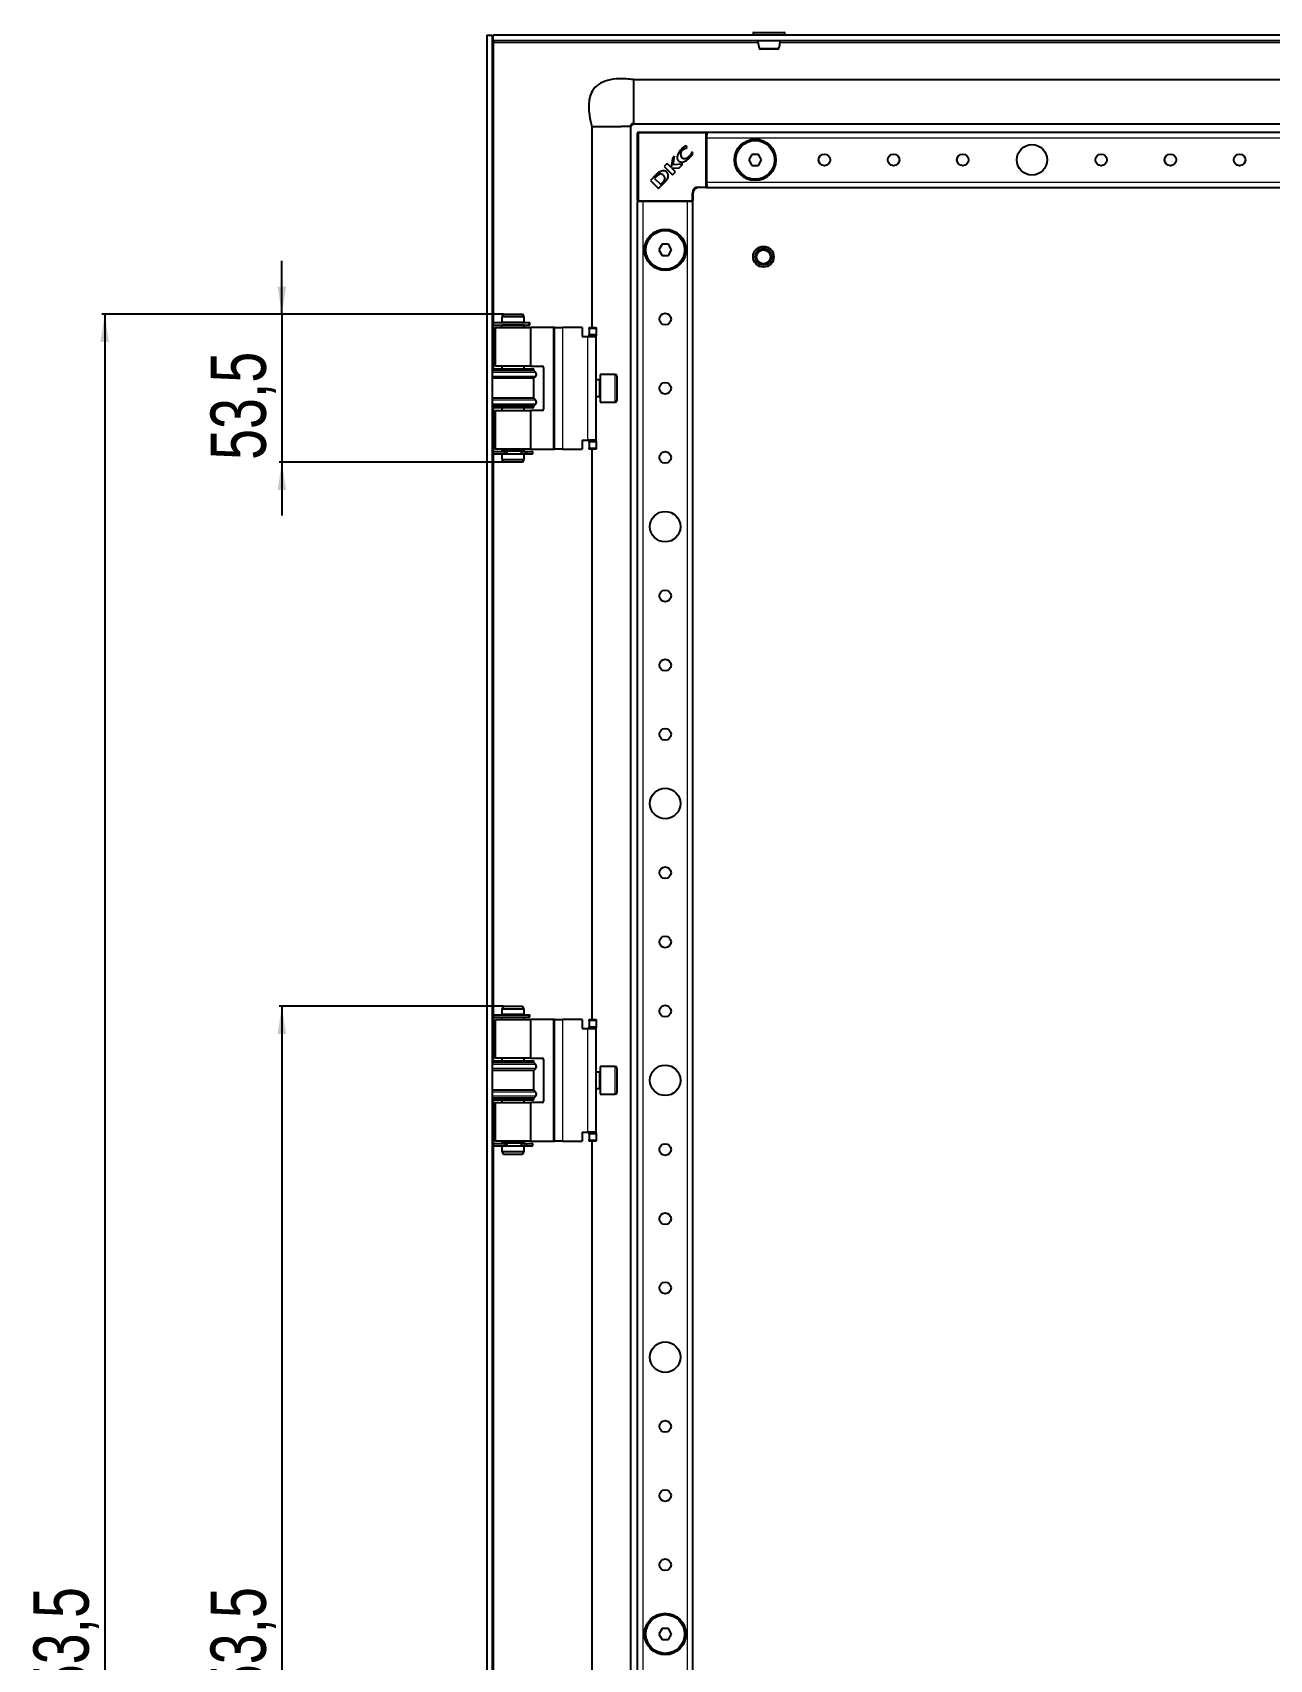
# Model space of a CAD drawing. Header units: millimetres. Extents: x -317 to 1498, y -422 to 1043.
# Drawn here: x 593 to 1039, y 291 to 879 of the extents above; entities that cross this region are included whole.
import ezdxf

# ---------------------------------------------------------------- set-up
doc = ezdxf.new("R2010")
doc.units = ezdxf.units.MM
doc.layers.add('FORMAT', color=7, linetype='Continuous')
doc.styles.add('SLDTEXTSTYLE0', font='TXT', dxfattribs={"width": 0.75})
doc.dimstyles.new('SLDDIMSTYLE0', dxfattribs={"dimtxt": 20, "dimasz": 10, "dimexe": 0, "dimexo": 0.0625, "dimgap": 5, "dimtad": 2, "dimdec": 1, "dimrnd": 1e-09, "dimzin": 12, "dimdsep": 46, "dimtxsty": 'SLDTEXTSTYLE0', "dimsah": 1, "dimcen": 0.09, "dimadec": 0, "dimazin": 3, "dimtfac": 1, "dimtofl": 0, "dimtmove": 0, "dimatfit": 3, "dimfxl": 0, "dimfrac": 2, "dimtolj": 1, "dimtzin": 12, "dimarcsym": 0})
doc.dimstyles.new('SLDDIMSTYLE1', dxfattribs={"dimtxt": 20, "dimasz": 10, "dimexe": 0, "dimexo": 0.0625, "dimgap": 5, "dimtad": 2, "dimdec": 1, "dimrnd": 1e-09, "dimzin": 12, "dimdsep": 46, "dimtxsty": 'SLDTEXTSTYLE0', "dimsah": 1, "dimcen": 0.09, "dimadec": 0, "dimazin": 3, "dimtfac": 1, "dimtmove": 0, "dimatfit": 0, "dimfxl": 0, "dimfrac": 2, "dimtolj": 1, "dimtzin": 12, "dimarcsym": 0})

# ---------------------------------------------------------------- blocks, each defined once
blk = doc.blocks.new('_D_4')
at = {"layer": 'FORMAT'}
for p, q in [((682.63, 777.03), (682.63, 796.26)), ((762.7, 777.03), (681.63, 777.03)), ((682.63, 777.03), (682.63, 723.53)), ((762.7, 723.53), (681.63, 723.53)), ((682.63, 723.53), (682.63, 704.3))]:
    blk.add_line(p, q, dxfattribs=at)
for points in [[(682.63, 777.03), (684.17, 787.03), (681.09, 787.03)], [(682.63, 723.53), (681.09, 713.53), (684.17, 713.53)]]:
    blk.add_solid(points, dxfattribs=at)
at = {"layer": 'FORMAT', "insert": (656.85, 724.42), "char_height": 20, "attachment_point": 1, "rotation": 90, "style": 'SLDTEXTSTYLE0'}
blk.add_mtext('53,5', dxfattribs=at)
blk = doc.blocks.new('_D_7')
at = {"layer": 'FORMAT'}
for p, q in [((762.7, 777.03), (617.63, 777.03)), ((618.63, 777.03), (618.63, -176.47)), ((762.7, -176.47), (617.63, -176.47))]:
    blk.add_line(p, q, dxfattribs=at)
for points in [[(618.63, 777.03), (617.09, 767.03), (620.17, 767.03)], [(618.63, -176.47), (620.17, -166.47), (617.09, -166.47)]]:
    blk.add_solid(points, dxfattribs=at)
at = {"layer": 'FORMAT', "insert": (592.85, 267.03), "char_height": 20, "attachment_point": 1, "rotation": 90, "style": 'SLDTEXTSTYLE0'}
blk.add_mtext('953,5', dxfattribs=at)
blk = doc.blocks.new('_D_9')
at = {"layer": 'FORMAT'}
for p, q in [((762.7, 527.03), (681.63, 527.03)), ((682.63, 527.03), (682.63, 73.53)), ((762.7, 73.53), (681.63, 73.53))]:
    blk.add_line(p, q, dxfattribs=at)
for points in [[(682.63, 527.03), (681.09, 517.03), (684.17, 517.03)], [(682.63, 73.53), (684.17, 83.53), (681.09, 83.53)]]:
    blk.add_solid(points, dxfattribs=at)
at = {"layer": 'FORMAT', "insert": (656.85, 267.03), "char_height": 20, "attachment_point": 1, "rotation": 90, "style": 'SLDTEXTSTYLE0'}
blk.add_mtext('453,5', dxfattribs=at)

msp = doc.modelspace()

# ---------------------------------------------------------------- linework, layer by layer
at = {"color": 7, "linetype": 'Continuous', "lineweight": 25}
for p, q in [((756.63, 877.78), (756.63, -277.22)), ((756.63, 877.78), (758.63, 877.78)), ((758.63, 877.78), (758.63, -277.22)), ((758.93, 875.78), (758.93, 877.78)), ((1348.33, 877.78), (758.93, 877.78)), ((1348.33, 875.78), (758.93, 875.78)), ((759.23, 875.18), (759.03, 875.78)), ((852.88, 878.53), (852.88, 877.78)), ((853.13, 878.78), (864.13, 878.78)), ((864.38, 877.78), (864.38, 878.53)), ((809.63, 861.78), (809.63, 845.94)), ((809.63, 861.78), (1297.63, 861.78)), ((794.63, 844.78), (795.61, 844.78)), ((794.63, 844.78), (794.63, 772.28)), ((795.61, 844.78), (798.07, 844.78)), ((798.07, 844.78), (801.63, 844.78)), ((801.63, 844.78), (805.2, 844.78)), ((808.63, 844.78), (808.63, -244.22)), ((809.63, 845.78), (1297.63, 845.78)), ((811.13, 818.08), (811.13, 842.48)), ((811.43, 842.78), (835.83, 842.78)), ((836.13, 842.78), (1271.13, 842.78)), ((836.13, 842.48), (836.13, 842.78)), ((836.13, 842.48), (836.13, 841.84)), ((836.13, 840.78), (836.13, 841.84)), ((836.13, 824.78), (836.13, 840.78)), ((829.07, 837.24), (828.74, 837.92)), ((828.93, 837.1), (829.07, 837.24)), ((830.88, 835.67), (830.78, 835.56)), ((831.13, 835.16), (830.88, 835.67)), ((852.48, 834.78), (851.32, 832.78)), ((854.79, 834.78), (852.48, 834.78)), ((855.94, 832.78), (854.79, 834.78)), ((821.83, 831.44), (820.78, 830.39)), ((820.78, 830.39), (823.74, 827.43)), ((823.22, 830.05), (821.83, 831.44)), ((823.71, 833.32), (823.22, 830.05)), ((823.56, 829.73), (826.22, 829.91)), ((824.8, 828.49), (823.56, 829.73)), ((824.51, 834.11), (823.71, 833.32)), ((824.03, 831.02), (824.51, 834.11)), ((827.51, 831.19), (824.03, 831.02)), ((826.22, 829.91), (827.51, 831.19)), ((851.32, 832.78), (852.48, 830.78)), ((852.48, 830.78), (854.79, 830.78)), ((854.79, 830.78), (855.94, 832.78)), ((817.77, 827.38), (815.78, 825.39)), ((815.78, 825.39), (818.74, 822.43)), ((818.03, 826.83), (817.3, 826.09)), ((817.3, 826.09), (819.49, 823.91)), ((818.74, 822.43), (820.63, 824.32)), ((819.49, 823.91), (820.14, 824.59)), ((820.63, 824.32), (820.65, 824.34)), ((823.74, 827.43), (824.8, 828.49)), ((835.83, 822.78), (833.13, 822.78)), ((836.13, 823.73), (836.13, 824.78)), ((836.13, 823.73), (836.13, 823.08)), ((836.13, 822.78), (836.13, 823.08)), ((836.13, 822.78), (1271.13, 822.78)), ((811.13, -217.22), (811.13, 817.78)), ((811.43, 817.78), (811.13, 817.78)), ((812.08, 817.78), (811.43, 817.78)), ((813.13, 817.78), (812.08, 817.78)), ((829.13, 817.78), (813.13, 817.78)), ((830.19, 817.78), (829.13, 817.78)), ((830.83, 817.78), (830.19, 817.78)), ((831.13, 817.78), (830.83, 817.78)), ((831.13, 820.78), (831.13, 818.08)), ((831.13, -217.22), (831.13, 817.78)), ((819.98, 802.28), (818.82, 800.28)), ((818.82, 800.28), (819.98, 798.28)), ((822.29, 802.28), (819.98, 802.28)), ((823.44, 800.28), (822.29, 802.28)), ((822.29, 798.28), (823.44, 800.28)), ((819.98, 798.28), (822.29, 798.28)), ((762.71, 777.03), (762.13, 776.03)), ((762.13, 776.03), (762.13, 774.03)), ((770.13, 776.03), (762.13, 776.03)), ((762.71, 777.03), (769.56, 777.03)), ((770.13, 776.03), (769.56, 777.03)), ((770.13, 774.03), (770.13, 776.03)), ((758.98, 773.98), (758.98, 773.08)), ((758.98, 773.98), (771.87, 773.98)), ((758.98, 773.08), (771.87, 773.08)), ((759.68, 772.28), (759.68, 758.28)), ((759.68, 772.28), (772.58, 772.28)), ((766.89, 774.03), (762.13, 774.03)), ((762.13, 773.03), (762.13, 772.28)), ((766.89, 773.03), (762.13, 773.03)), ((762.63, 774.03), (762.63, 773.98)), ((762.63, 773.08), (762.63, 773.03)), ((770.13, 774.03), (766.89, 774.03)), ((770.13, 773.03), (766.89, 773.03)), ((769.63, 773.98), (769.63, 774.03)), ((769.63, 773.03), (769.63, 773.08)), ((770.13, 772.28), (770.13, 773.03)), ((771.87, 773.98), (771.96, 773.98)), ((771.87, 773.08), (771.96, 773.08)), ((771.96, 773.08), (771.96, 773.98)), ((771.96, 773.98), (772.17, 773.98)), ((771.96, 773.08), (772.17, 773.08)), ((772.17, 773.08), (772.17, 773.98)), ((772.58, 758.28), (772.58, 772.28)), ((780.68, 772.28), (772.58, 772.28)), ((781.18, 772.28), (780.68, 772.28)), ((781.18, 728.28), (781.18, 772.28)), ((781.18, 772.28), (784.18, 772.28)), ((791.18, 772.28), (784.18, 772.28)), ((791.18, 772.28), (791.18, 768.98)), ((793.68, 772.28), (796.18, 772.28)), ((793.68, 771.78), (793.68, 772.28)), ((793.68, 771.78), (793.68, 769.78)), ((796.18, 772.28), (796.18, 771.78)), ((796.18, 771.78), (796.18, 769.78)), ((791.18, 768.98), (793.18, 768.98)), ((793.18, 768.98), (796.18, 768.98)), ((793.68, 769.28), (793.68, 769.78)), ((796.18, 769.28), (793.68, 769.28)), ((793.68, 769.28), (793.68, 768.98)), ((796.18, 769.78), (796.18, 769.28)), ((796.18, 768.98), (796.18, 769.28)), ((796.18, 731.58), (796.18, 768.98)), ((772.58, 758.28), (759.68, 758.28)), ((762.13, 758.28), (762.13, 757.28)), ((770.13, 757.28), (770.13, 758.28)), ((772.58, 758.28), (776.68, 758.28)), ((758.63, 757.28), (773.63, 757.28)), ((773.63, 756.68), (758.63, 756.68)), ((773.63, 753.88), (758.63, 753.88)), ((773.63, 756.68), (773.63, 757.28)), ((774.33, 756), (773.63, 756.68)), ((773.63, 753.88), (774.33, 754.57)), ((773.63, 746.68), (773.63, 753.88)), ((777.18, 757.78), (777.18, 742.78)), ((797.43, 753.28), (796.18, 753.28)), ((803.08, 755.28), (797.68, 755.28)), ((797.68, 755.28), (797.68, 745.28)), ((803.68, 754.68), (803.68, 745.88)), ((773.63, 746.68), (758.63, 746.68)), ((774.33, 746), (773.63, 746.68)), ((796.18, 747.28), (797.43, 747.28)), ((773.63, 743.88), (758.63, 743.88)), ((758.63, 743.28), (773.63, 743.28)), ((759.68, 742.28), (759.68, 728.28)), ((759.68, 742.28), (772.58, 742.28)), ((762.13, 743.28), (762.13, 742.28)), ((770.13, 742.28), (770.13, 743.28)), ((772.58, 728.28), (772.58, 742.28)), ((776.68, 742.28), (772.58, 742.28)), ((773.63, 743.88), (774.33, 744.57)), ((773.63, 743.28), (773.63, 743.88)), ((797.68, 745.28), (803.08, 745.28)), ((791.18, 731.58), (793.18, 731.58)), ((791.18, 731.58), (791.18, 728.28)), ((796.18, 731.58), (793.18, 731.58)), ((793.68, 731.58), (793.68, 731.28)), ((793.68, 731.28), (796.18, 731.28)), ((793.68, 730.78), (793.68, 731.28)), ((793.68, 730.78), (793.68, 728.78)), ((793.68, 728.28), (793.68, 728.78)), ((796.18, 731.28), (796.18, 731.58)), ((796.18, 731.28), (796.18, 730.78)), ((796.18, 730.78), (796.18, 728.78)), ((796.18, 728.78), (796.18, 728.28)), ((758.98, 727.48), (758.98, 726.58)), ((758.98, 727.48), (762.98, 727.48)), ((758.98, 726.58), (762.98, 726.58)), ((772.58, 728.28), (759.68, 728.28)), ((762.13, 728.28), (762.13, 727.53)), ((766.89, 727.53), (762.13, 727.53)), ((762.13, 726.53), (762.13, 724.53)), ((766.89, 726.53), (762.13, 726.53)), ((762.13, 724.53), (762.71, 723.53)), ((762.13, 724.53), (766.89, 724.53)), ((762.63, 727.53), (762.63, 727.48)), ((762.63, 726.58), (762.63, 726.53)), ((766.78, 723.53), (762.71, 723.53)), ((762.98, 727.48), (763.63, 727.48)), ((762.98, 726.58), (763.63, 726.58)), ((763.63, 727.48), (763.97, 727.48)), ((763.63, 726.58), (763.97, 726.58)), ((763.97, 726.58), (763.97, 727.48)), ((763.97, 727.48), (763.97, 727.48)), ((763.97, 726.58), (763.97, 726.58)), ((769.56, 723.53), (766.78, 723.53)), ((770.13, 727.53), (766.89, 727.53)), ((770.13, 726.53), (766.89, 726.53)), ((766.89, 724.53), (770.13, 724.53)), ((769.06, 727.48), (769.06, 726.58)), ((769.06, 727.48), (769.08, 727.48)), ((769.06, 726.58), (769.08, 726.58)), ((769.08, 727.48), (770.38, 727.48)), ((769.08, 726.58), (770.38, 726.58)), ((769.56, 723.53), (770.13, 724.53)), ((769.63, 727.48), (769.63, 727.53)), ((769.63, 726.53), (769.63, 726.58)), ((770.13, 727.53), (770.13, 728.28)), ((770.13, 724.53), (770.13, 726.53)), ((770.38, 727.48), (771.1, 727.48)), ((770.38, 726.58), (771.1, 726.58)), ((771.1, 727.48), (773.28, 727.48)), ((771.1, 726.58), (773.28, 726.58)), ((772.58, 728.28), (780.68, 728.28)), ((773.28, 726.58), (773.28, 727.48)), ((780.68, 728.28), (781.18, 728.28)), ((784.18, 728.28), (781.18, 728.28)), ((784.18, 728.28), (791.18, 728.28)), ((796.18, 728.28), (793.68, 728.28)), ((794.63, 728.28), (794.63, 522.28)), ((758.98, 523.98), (758.98, 523.08)), ((758.98, 523.98), (771.87, 523.98)), ((758.98, 523.08), (771.87, 523.08)), ((762.71, 527.03), (762.13, 526.03)), ((762.13, 526.03), (762.13, 524.03)), ((770.13, 526.03), (762.13, 526.03)), ((766.89, 524.03), (762.13, 524.03)), ((762.63, 524.03), (762.63, 523.98)), ((762.63, 523.08), (762.63, 523.03)), ((762.71, 527.03), (769.56, 527.03)), ((770.13, 524.03), (766.89, 524.03)), ((770.13, 526.03), (769.56, 527.03)), ((769.63, 523.98), (769.63, 524.03)), ((769.63, 523.03), (769.63, 523.08)), ((770.13, 524.03), (770.13, 526.03)), ((771.87, 523.98), (771.96, 523.98)), ((771.87, 523.08), (771.96, 523.08)), ((771.96, 523.08), (771.96, 523.98)), ((771.96, 523.98), (772.17, 523.98)), ((771.96, 523.08), (772.17, 523.08)), ((772.17, 523.08), (772.17, 523.98)), ((759.68, 522.28), (759.68, 508.28)), ((759.68, 522.28), (772.58, 522.28)), ((762.13, 523.03), (762.13, 522.28)), ((766.89, 523.03), (762.13, 523.03)), ((770.13, 523.03), (766.89, 523.03)), ((770.13, 522.28), (770.13, 523.03)), ((772.58, 508.28), (772.58, 522.28)), ((780.68, 522.28), (772.58, 522.28)), ((781.18, 522.28), (780.68, 522.28)), ((781.18, 522.28), (784.18, 522.28)), ((781.18, 478.28), (781.18, 522.28)), ((791.18, 522.28), (784.18, 522.28)), ((791.18, 522.28), (791.18, 518.98)), ((791.18, 518.98), (793.18, 518.98)), ((793.18, 518.98), (796.18, 518.98)), ((793.68, 522.28), (796.18, 522.28)), ((793.68, 521.78), (793.68, 522.28)), ((793.68, 521.78), (793.68, 519.78)), ((793.68, 519.28), (793.68, 519.78)), ((796.18, 519.28), (793.68, 519.28)), ((793.68, 519.28), (793.68, 518.98)), ((796.18, 522.28), (796.18, 521.78)), ((796.18, 521.78), (796.18, 519.78)), ((796.18, 519.78), (796.18, 519.28)), ((796.18, 518.98), (796.18, 519.28)), ((796.18, 481.58), (796.18, 518.98)), ((758.63, 507.28), (773.63, 507.28)), ((773.63, 506.68), (758.63, 506.68)), ((772.58, 508.28), (759.68, 508.28)), ((762.13, 508.28), (762.13, 507.28)), ((770.13, 507.28), (770.13, 508.28)), ((772.58, 508.28), (776.68, 508.28)), ((773.63, 506.68), (773.63, 507.28)), ((774.33, 506), (773.63, 506.68)), ((777.18, 507.78), (777.18, 492.78)), ((773.63, 503.88), (758.63, 503.88)), ((773.63, 503.88), (774.33, 504.57)), ((773.63, 496.68), (773.63, 503.88)), ((797.43, 503.28), (796.18, 503.28)), ((803.08, 505.28), (797.68, 505.28)), ((797.68, 505.28), (797.68, 495.28)), ((803.68, 504.68), (803.68, 495.88)), ((773.63, 496.68), (758.63, 496.68)), ((773.63, 493.88), (758.63, 493.88)), ((774.33, 496), (773.63, 496.68)), ((773.63, 493.88), (774.33, 494.57)), ((773.63, 493.28), (773.63, 493.88)), ((796.18, 497.28), (797.43, 497.28)), ((797.68, 495.28), (803.08, 495.28)), ((758.63, 493.28), (773.63, 493.28)), ((759.68, 492.28), (759.68, 478.28)), ((759.68, 492.28), (772.58, 492.28)), ((762.13, 493.28), (762.13, 492.28)), ((770.13, 492.28), (770.13, 493.28)), ((772.58, 478.28), (772.58, 492.28)), ((776.68, 492.28), (772.58, 492.28)), ((758.98, 477.48), (758.98, 476.58)), ((758.98, 477.48), (762.98, 477.48)), ((758.98, 476.58), (762.98, 476.58)), ((772.58, 478.28), (759.68, 478.28)), ((762.13, 478.28), (762.13, 477.53)), ((766.89, 477.53), (762.13, 477.53)), ((762.13, 476.53), (762.13, 474.53)), ((766.89, 476.53), (762.13, 476.53)), ((762.63, 477.53), (762.63, 477.48)), ((762.63, 476.58), (762.63, 476.53)), ((762.98, 477.48), (763.63, 477.48)), ((762.98, 476.58), (763.63, 476.58)), ((763.63, 477.48), (763.97, 477.48)), ((763.63, 476.58), (763.97, 476.58)), ((763.97, 476.58), (763.97, 477.48)), ((763.97, 477.48), (763.97, 477.48)), ((763.97, 476.58), (763.97, 476.58)), ((770.13, 477.53), (766.89, 477.53)), ((770.13, 476.53), (766.89, 476.53)), ((769.06, 477.48), (769.06, 476.58)), ((769.06, 477.48), (769.08, 477.48)), ((769.06, 476.58), (769.08, 476.58)), ((769.08, 477.48), (770.38, 477.48)), ((769.08, 476.58), (770.38, 476.58)), ((769.63, 477.48), (769.63, 477.53)), ((769.63, 476.53), (769.63, 476.58)), ((770.13, 477.53), (770.13, 478.28)), ((770.13, 474.53), (770.13, 476.53)), ((770.38, 477.48), (771.1, 477.48)), ((770.38, 476.58), (771.1, 476.58)), ((771.1, 477.48), (773.28, 477.48)), ((771.1, 476.58), (773.28, 476.58)), ((772.58, 478.28), (780.68, 478.28)), ((773.28, 476.58), (773.28, 477.48)), ((780.68, 478.28), (781.18, 478.28)), ((784.18, 478.28), (781.18, 478.28)), ((784.18, 478.28), (791.18, 478.28)), ((791.18, 481.58), (793.18, 481.58)), ((791.18, 481.58), (791.18, 478.28)), ((796.18, 481.58), (793.18, 481.58)), ((793.68, 481.58), (793.68, 481.28)), ((793.68, 481.28), (796.18, 481.28)), ((793.68, 480.78), (793.68, 481.28)), ((793.68, 480.78), (793.68, 478.78)), ((793.68, 478.28), (793.68, 478.78)), ((796.18, 478.28), (793.68, 478.28)), ((794.63, 478.28), (794.63, 122.28)), ((796.18, 481.28), (796.18, 481.58)), ((796.18, 481.28), (796.18, 480.78)), ((796.18, 480.78), (796.18, 478.78)), ((796.18, 478.78), (796.18, 478.28)), ((762.13, 474.53), (762.71, 473.53)), ((762.13, 474.53), (766.89, 474.53)), ((766.78, 473.53), (762.71, 473.53)), ((769.56, 473.53), (766.78, 473.53)), ((766.89, 474.53), (770.13, 474.53)), ((769.56, 473.53), (770.13, 474.53)), ((819.98, 302.28), (818.82, 300.28)), ((818.82, 300.28), (819.98, 298.28)), ((822.29, 302.28), (819.98, 302.28)), ((823.44, 300.28), (822.29, 302.28)), ((822.29, 298.28), (823.44, 300.28)), ((819.98, 298.28), (822.29, 298.28))]:
    msp.add_line(p, q, dxfattribs=at)
at = {"color": 8, "linetype": 'Continuous', "lineweight": 18}
for p, q in [((864.38, 878.53), (852.88, 878.53)), ((759.23, 773.98), (759.23, 875.18)), ((759.23, 875.18), (854.66, 875.18)), ((862.6, 875.18), (1244.66, 875.18)), ((811.43, 842.48), (811.13, 842.48)), ((811.43, 842.48), (811.43, 842.78)), ((811.43, 842.48), (811.43, 818.08)), ((835.83, 842.48), (811.43, 842.48)), ((835.83, 842.78), (835.83, 842.48)), ((835.83, 823.08), (835.83, 842.48)), ((836.13, 842.48), (835.83, 842.48)), ((836.13, 840.78), (1271.13, 840.78)), ((833.13, 823.08), (835.83, 823.08)), ((833.13, 822.78), (833.13, 823.08)), ((835.83, 823.08), (835.83, 822.78)), ((836.13, 823.08), (835.83, 823.08)), ((836.13, 824.78), (1271.13, 824.78)), ((811.43, 818.08), (811.13, 818.08)), ((811.43, 818.08), (830.83, 818.08)), ((811.43, 818.08), (811.43, 817.78)), ((813.13, -217.22), (813.13, 817.78)), ((829.13, -217.22), (829.13, 817.78)), ((830.83, 818.08), (830.83, 820.78)), ((831.13, 820.78), (830.83, 820.78)), ((830.83, 818.08), (830.83, 817.78)), ((831.13, 818.08), (830.83, 818.08)), ((759.23, 757.28), (759.23, 773.08)), ((771.87, 773.98), (771.87, 773.08)), ((780.68, 772.28), (780.68, 728.28)), ((784.18, 728.28), (784.18, 772.28)), ((796.18, 771.78), (793.68, 771.78)), ((793.18, 731.58), (793.18, 768.98)), ((793.68, 769.78), (796.18, 769.78)), ((774.33, 756), (758.63, 756)), ((774.33, 754.57), (758.63, 754.57)), ((797.43, 752.87), (797.43, 753.28)), ((797.43, 747.28), (797.43, 752.87)), ((803.08, 745.28), (803.08, 755.28)), ((774.33, 746), (758.63, 746)), ((774.33, 744.57), (758.63, 744.57)), ((759.23, 727.48), (759.23, 743.28)), ((796.18, 730.78), (793.68, 730.78)), ((793.68, 728.78), (796.18, 728.78)), ((759.23, 523.98), (759.23, 726.58)), ((762.98, 727.48), (762.98, 726.58)), ((763.63, 727.48), (763.63, 726.58)), ((763.97, 727.48), (763.97, 726.58)), ((769.08, 727.48), (769.08, 726.58)), ((770.38, 727.48), (770.38, 726.58)), ((771.1, 727.48), (771.1, 726.58)), ((759.23, 507.28), (759.23, 523.08)), ((771.87, 523.98), (771.87, 523.08)), ((780.68, 522.28), (780.68, 478.28)), ((784.18, 478.28), (784.18, 522.28)), ((793.18, 481.58), (793.18, 518.98)), ((796.18, 521.78), (793.68, 521.78)), ((793.68, 519.78), (796.18, 519.78)), ((774.33, 506), (758.63, 506)), ((774.33, 504.57), (758.63, 504.57)), ((797.43, 502.87), (797.43, 503.28)), ((797.43, 497.28), (797.43, 502.87)), ((803.08, 495.28), (803.08, 505.28)), ((774.33, 496), (758.63, 496)), ((774.33, 494.57), (758.63, 494.57)), ((759.23, 477.48), (759.23, 493.28)), ((759.23, 123.98), (759.23, 476.58)), ((762.98, 477.48), (762.98, 476.58)), ((763.63, 477.48), (763.63, 476.58)), ((763.97, 477.48), (763.97, 476.58)), ((769.08, 477.48), (769.08, 476.58)), ((770.38, 477.48), (770.38, 476.58)), ((771.1, 477.48), (771.1, 476.58)), ((796.18, 480.78), (793.68, 480.78)), ((793.68, 478.78), (796.18, 478.78))]:
    msp.add_line(p, q, dxfattribs=at)
at = {"color": 7, "linetype": 'Continuous', "lineweight": 25}
for centre, radius in [((853.63, 832.78), 7.5), ((853.63, 832.78), 7), ((878.63, 832.78), 2.1), ((903.63, 832.78), 2.1), ((928.63, 832.78), 2.1), ((953.63, 832.78), 5.5), ((978.63, 832.78), 2.1), ((1003.63, 832.78), 2.1), ((1028.63, 832.78), 2.1), ((821.13, 800.28), 7.5), ((821.13, 800.28), 7), ((856.63, 797.78), 3.75), ((856.63, 797.78), 3), ((856.63, 797.78), 2.5), ((821.13, 775.28), 2.1), ((821.13, 750.28), 2.1), ((821.13, 725.28), 2.1), ((821.13, 700.28), 5.5), ((821.13, 675.28), 2.1), ((821.13, 650.28), 2.1), ((821.13, 625.28), 2.1), ((821.13, 600.28), 5.5), ((821.13, 575.28), 2.1), ((821.13, 550.28), 2.1), ((821.13, 525.28), 2.1), ((821.13, 500.28), 5.5), ((821.13, 475.28), 2.1), ((821.13, 450.28), 2.1), ((821.13, 425.28), 2.1), ((821.13, 400.28), 5.5), ((821.13, 375.28), 2.1), ((821.13, 350.28), 2.1), ((821.13, 325.28), 2.1), ((821.13, 300.28), 7.5), ((821.13, 300.28), 7)]:
    msp.add_circle(centre, radius, dxfattribs=at)
for centre, radius, start, end in [((853.13, 878.53), 0.25, 90, 180), ((864.13, 878.53), 0.25, 0, 90), ((855.52, 873.28), 0.5, 195.31604, 270.02276), ((861.75, 873.28), 0.5, 269.99815, 345.40011), ((811.43, 842.48), 0.3, 90, 180), ((835.83, 842.48), 0.3, 360, 90), ((828.64, 834.79), 1.97, 128.45405, 215.887), ((821.43, 824.17), 4.87, 110.34448, 138.77765), ((828.21, 835.19), 1.94, 233.30966, 322.34638), ((822.21, 822.36), 6.12, 126.98881, 133.07444), ((833.13, 820.78), 2, 90, 180), ((835.83, 823.08), 0.3, 270, 360), ((811.43, 818.08), 0.3, 180, 270), ((830.83, 818.08), 0.3, 270, 0), ((776.68, 757.78), 0.5, 0, 90), ((773.63, 755.28), 1, 314.427, 45.573), ((797.43, 753.53), 0.25, 270, 0), ((803.08, 754.68), 0.6, 0, 90), ((797.43, 747.03), 0.25, 360, 90), ((773.63, 745.28), 1, 314.427, 45.573), ((776.68, 742.78), 0.5, 270, 0), ((803.08, 745.88), 0.6, 270, 360), ((773.63, 505.28), 1, 314.427, 45.573), ((776.68, 507.78), 0.5, 0, 90), ((797.43, 503.53), 0.25, 270, 0), ((803.08, 504.68), 0.6, 0, 90), ((773.63, 495.28), 1, 314.427, 45.573), ((797.43, 497.03), 0.25, 360, 90), ((803.08, 495.88), 0.6, 270, 360), ((776.68, 492.78), 0.5, 270, 0)]:
    msp.add_arc(centre, radius, start, end, dxfattribs=at)
at = {"color": 8, "linetype": 'Continuous', "lineweight": 18}
msp.add_arc((833.13, 820.78), 2.3, 90, 180, dxfattribs=at)
at = {"color": 7, "linetype": 'Continuous', "lineweight": 25}
for points, knots in [([(758.93, 876.08), (758.91, 876.16), (758.8, 876.48), (758.67, 877.05), (758.65, 877.54), (758.63, 877.78)], [0, 0, 0, 0, 0.1417423, 0.5662026, 1, 1, 1, 1]), ([(758.93, 875.78), (758.98, 875.78), (759.03, 875.72), (759.13, 875.49), (759.18, 875.34), (759.23, 875.18)], [0, 0, 0, 0, 0.5, 0.5, 1, 1, 1, 1]), ([(854.61, 875.78), (854.61, 875.65), (854.63, 874.74), (854.86, 873.87), (855.04, 873.13)], [0, 0, 0, 0, 0.1418504, 1, 1, 1, 1]), ([(862.22, 873.13), (862.41, 873.87), (862.63, 874.74), (862.65, 875.65), (862.66, 875.78)], [0, 0, 0, 0, 0.85815, 1, 1, 1, 1]), ([(856.93, 872.78), (856.74, 872.78), (856.27, 872.78), (855.73, 872.78), (855.6, 872.78), (855.53, 872.78)], [0, 0, 0, 0, 0.256553, 0.627981, 1, 1, 1, 1]), ([(861.75, 872.78), (861.7, 872.78), (861.62, 872.78), (861.06, 872.78), (860.26, 872.78), (859.26, 872.78), (858.2, 872.78), (857.41, 872.78), (857.03, 872.78), (856.93, 872.78)], [0, 0, 0, 0, 0.158514, 0.317278, 0.475863, 0.634247, 0.792477, 0.950708, 1, 1, 1, 1]), ([(809.63, 861.78), (807.91, 861.95), (804.77, 862.25), (800.44, 861.74), (797.01, 860.31), (794.8, 858), (793.71, 855.23), (793.39, 852.18), (793.69, 848.62), (794.3, 846.13), (794.63, 844.78)], [0, 0, 0, 0, 0.176713, 0.320911, 0.440308, 0.54837, 0.6374, 0.738878, 0.858543, 1, 1, 1, 1]), ([(808.52, 844.78), (808.49, 844.78), (808.41, 844.78), (807.95, 844.78), (807.66, 844.78)], [0, 0, 0, 0, 0.3567269, 1, 1, 1, 1]), ([(808.6, 844.78), (808.61, 844.92), (808.64, 845.16), (808.77, 845.36), (808.89, 845.45), (808.94, 845.56), (808.96, 845.63), (808.98, 845.68), (809, 845.72), (809.01, 845.76), (809.05, 845.8), (809.1, 845.85), (809.22, 845.92), (809.41, 845.95), (809.56, 845.95), (809.63, 845.94)], [0, 0, 0, 0, 0.233411, 0.418546, 0.549351, 0.595026, 0.631329, 0.647111, 0.661994, 0.676639, 0.691742, 0.725563, 0.766794, 0.872627, 1, 1, 1, 1]), ([(808.63, 844.78), (808.78, 845.01), (809.05, 845.41), (809.46, 845.67), (809.63, 845.78)], [0, 0, 0, 0, 0.561561, 1, 1, 1, 1]), ([(827, 836.69), (826.67, 836.32), (826.06, 835.62), (825.51, 834.45), (825.37, 833.51), (825.52, 832.87), (825.71, 832.64), (825.8, 832.52)], [0, 0, 0, 0, 0.315674, 0.58952, 0.813199, 0.909026, 1, 1, 1, 1]), ([(828.74, 837.92), (828.4, 837.74), (827.77, 837.4), (827.25, 836.91), (827, 836.69)], [0, 0, 0, 0, 0.5368, 1, 1, 1, 1]), ([(827.42, 836.33), (827.68, 836.55), (828.13, 836.92), (828.69, 837.05), (828.93, 837.1)], [0, 0, 0, 0, 0.5796082, 1, 1, 1, 1]), ([(830.78, 835.56), (830.63, 835.24), (830.37, 834.67), (829.94, 834.21), (829.75, 834)], [0, 0, 0, 0, 0.547643, 1, 1, 1, 1]), ([(830.03, 833.64), (830.28, 833.91), (830.7, 834.37), (831, 834.92), (831.13, 835.16)], [0, 0, 0, 0, 0.577653, 1, 1, 1, 1]), ([(821.79, 825.67), (821.89, 825.87), (822.1, 826.26), (822.22, 826.89), (822.18, 827.49), (821.98, 828.02), (821.62, 828.46), (821.1, 828.75), (820.45, 828.86), (819.99, 828.78), (819.74, 828.74)], [0, 0, 0, 0, 0.138091, 0.265455, 0.384013, 0.496103, 0.605759, 0.71979, 0.847662, 1, 1, 1, 1]), ([(825.8, 832.52), (825.96, 832.38), (826.3, 832.1), (826.99, 831.94), (827.87, 832.07), (828.94, 832.63), (829.63, 833.27), (830.03, 833.64)], [0, 0, 0, 0, 0.130532, 0.266031, 0.423997, 0.666819, 1, 1, 1, 1]), ([(820.51, 827.16), (820.42, 827.26), (820.24, 827.42), (819.96, 827.6), (819.69, 827.7), (819.36, 827.7), (818.96, 827.54), (818.68, 827.36), (818.52, 827.25)], [0, 0, 0, 0, 0.176808, 0.319231, 0.43938, 0.552395, 0.749205, 1, 1, 1, 1]), ([(820.14, 824.59), (820.33, 824.79), (820.68, 825.15), (821.01, 825.69), (821.07, 826.14), (821, 826.48), (820.81, 826.84), (820.62, 827.05), (820.51, 827.16)], [0, 0, 0, 0, 0.274676, 0.503042, 0.607381, 0.716579, 0.843412, 1, 1, 1, 1]), ([(820.65, 824.34), (820.72, 824.41), (820.88, 824.57), (821.03, 824.74), (821.11, 824.82)], [0, 0, 0, 0, 0.486421, 1, 1, 1, 1]), ([(821.11, 824.82), (821.24, 824.97), (821.48, 825.24), (821.69, 825.53), (821.79, 825.67)], [0, 0, 0, 0, 0.55183, 1, 1, 1, 1])]:
    msp.add_open_spline(points, degree=3, knots=knots, dxfattribs=at)
at = {"color": 8, "linetype": 'Continuous', "lineweight": 18}
for points, knots in [([(855.08, 873.16), (855.06, 873.16), (855.01, 873.16), (855.31, 873.16), (855.9, 873.16), (856.44, 873.16), (856.67, 873.16)], [0, 0, 0, 0, 0.0832709, 0.4242844, 0.7647248, 1, 1, 1, 1]), ([(856.67, 873.16), (856.77, 873.16), (857.22, 873.16), (857.74, 873.16), (858.54, 873.16), (859.36, 873.16), (860.51, 873.16), (861.45, 873.16), (862.04, 873.16), (862.29, 873.16), (862.22, 873.16), (862.22, 873.16)], [0, 0, 0, 0, 0.048751, 0.204942, 0.205393, 0.362034, 0.518827, 0.675799, 0.832923, 0.989778, 1, 1, 1, 1])]:
    msp.add_open_spline(points, degree=3, knots=knots, dxfattribs=at)
at = {"color": 7, "linetype": 'Continuous', "lineweight": 25}
msp.add_open_spline([(807.66, 844.78), (807.32, 844.78), (806.66, 844.78), (805.69, 844.78), (805.2, 844.78)], degree=3, dxfattribs=at)

# ---------------------------------------------------------------- dimensions: what is measured, and where the dimension line sits
at = {"layer": 'FORMAT'}
for base, p1, p2, dimstyle, picture, middle in [((682.63, 723.53), (762.71, 777.03), (762.71, 723.53), 'SLDDIMSTYLE1', '_D_4', (682.63, 750.28)), ((618.63, -176.47), (762.71, 777.03), (762.71, -176.47), 'SLDDIMSTYLE0', '_D_7', (618.63, 300.28)), ((682.63, 73.53), (762.71, 527.03), (762.71, 73.53), 'SLDDIMSTYLE0', '_D_9', (682.63, 300.28))]:
    dim = msp.add_linear_dim(base=base, p1=p1, p2=p2, angle=90, dimstyle=dimstyle, dxfattribs=at)
    dim.commit()
    dim.dimension.update_dxf_attribs({"geometry": picture, "text_midpoint": middle, "dimtype": 160})

doc.saveas('drawing.dxf')
